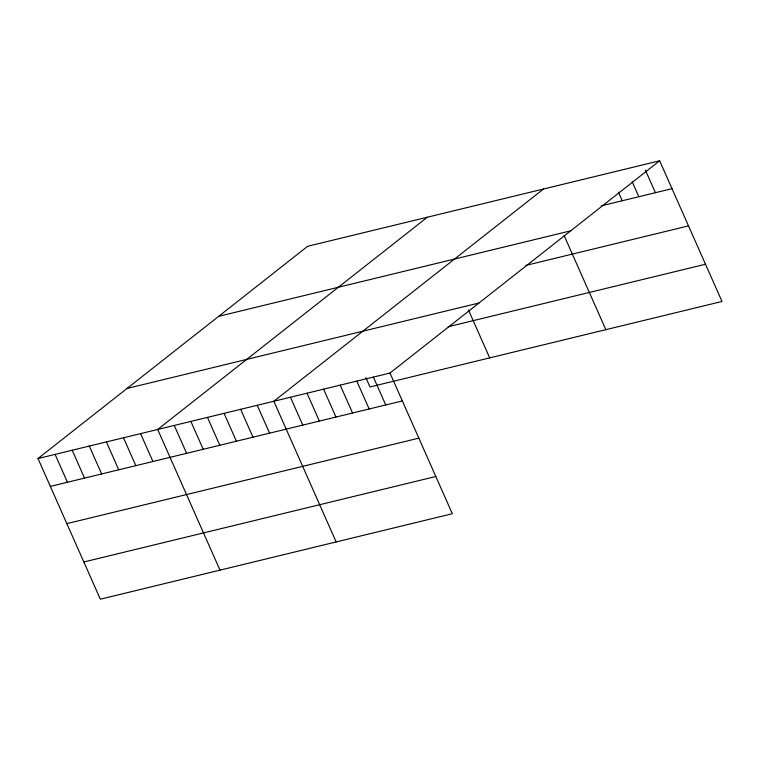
<?xml version="1.0" encoding="UTF-8"?>
<svg xmlns="http://www.w3.org/2000/svg" width="760" height="760" viewBox="0 0 760 760"><rect width="100%" height="100%" fill="white"/><g stroke="black" fill="none" stroke-linecap="round" stroke-linejoin="round"><path stroke-width="1.14" d="M659.661 160.797L389.994 373.046L452.323 513.722L100.339 599.203L38 458.536L307.676 246.278L659.661 160.797L722 301.463L370.006 386.954L365.883 377.644M427.348 217.208L157.681 429.466L220.01 570.142M543.505 189.002L273.837 401.261L336.167 541.937M601.217 205.865L672.02 188.67M218.68 316.322L570.674 230.84M525.892 265.392L688.512 225.891M126.996 388.483L478.98 303.002M448.115 326.752L705.508 264.242M38 458.536L389.994 373.046M50.35 486.409L402.344 400.928M66.852 523.63L418.836 438.149M83.847 561.982L435.831 476.501M645.439 170.183L655.424 192.698M632.178 181.716L638.827 196.736M618.431 192.185L622.231 200.763M564.11 235.495L605.843 329.678M468.474 310.013L489.687 357.884M373.397 377.084L385.748 404.956M356.801 381.111L369.16 408.984M340.204 385.139L352.564 413.022M323.617 389.167L335.967 417.05M307.021 393.195L319.371 421.078M290.424 397.233L302.784 425.106M257.241 405.289L269.591 433.171M240.644 409.317L253.004 437.199M224.048 413.345L236.407 441.227M207.461 417.382L219.811 445.255M190.864 421.41L203.214 449.284M174.268 425.438L186.627 453.321M140.581 433.618L152.931 461.5M123.481 437.769L135.84 465.652M106.39 441.921L118.74 469.803M89.29 446.072L101.64 473.955M72.19 450.224L84.55 478.106M55.1 454.385L67.45 482.258"/></g></svg>
